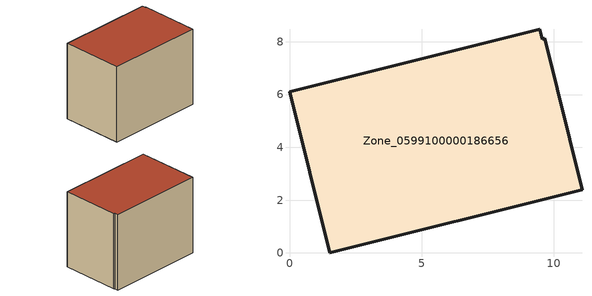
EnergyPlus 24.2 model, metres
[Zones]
Zone_0599100000186656
 floor ground (C_G): 9.48,8.48 9.57,8.1 9.66,8.12 11.08,2.39 1.53,0 0,6.1 z0
 wall outside (C_F): 9.48,8.48 0,6.1 1.53,0 11.08,2.39 9.66,8.12 9.57,8.1 9.48,8.48 z0:7.77
 roof outside (C_R): 9.57,8.1 9.48,8.48 0,6.1 1.53,0 11.08,2.39 9.66,8.12 z7.77
[BUILDING]
Pand.0599100000186656: North Axis=0; Terrain=City; Loads Convergence Tolerance Value=0.04; Temperature Convergence Tolerance Value=0.4; Solar Distribution=FullExterior; Maximum Number of Warmup Days=25; Minimum Number of Warmup Days=1
[Site:Location]
Rotterdam.The.Hague.AP_ZH_NLD Design_Conditions: Latitude=51.96; Longitude=4.45; Time Zone=1; Elevation=-4.5
[SITE:GROUNDTEMPERATURE:BUILDINGSURFACE]
18, 18, 18, 18, 18, 18, 18, 18, 18, 18, 18, 18
[MATERIAL] Thermal Absorptance=0.9; Solar Absorptance=0.7; Visible Absorptance=0.7
Name | Roughness | Thickness | Conductivity | Density | Specific Heat
G.TC.1965-1974 | MediumSmooth | 0.15 | 0.882353 | 540 | 1210
F.TC.1965-1974 | Rough | 0.3 | 0.697674 | 1920 | 840
R.TC.1965-1974 | MediumRough | 0.2 | 0.232558 | 1500 | 1000
[CONSTRUCTION]
C_G: G.TC.1965-1974
C_F: F.TC.1965-1974
C_R: R.TC.1965-1974
[ZONE]
Zone_0599100000186656: Type=1; Multiplier=1; Ceiling Height=Autocalculate; Volume=Autocalculate; Floor Area=autocalculate; Part of Total Floor Area=Yes
[ZONEINFILTRATION:DESIGNFLOWRATE]
Infil_Zone_0599100000186656: Zone or ZoneList or Space or SpaceList=Zone_0599100000186656; Schedule=AlwaysOn; Design Flow Rate Calculation Method=Flow/Area; Flow Rate per Floor Area=0.003; Constant Term Coefficient=1; Temperature Term Coefficient=0; Velocity Term Coefficient=0; Velocity Squared Term Coefficient=0
[HVACTEMPLATE:ZONE:IDEALLOADSAIRSYSTEM]
Zone_0599100000186656: Maximum Heating Supply Air Temperature=50; Minimum Cooling Supply Air Temperature=13; Maximum Heating Supply Air Humidity Ratio=0.0156; Minimum Cooling Supply Air Humidity Ratio=0.0077; Heating Limit=NoLimit; Cooling Limit=NoLimit; Dehumidification Control Type=ConstantSensibleHeatRatio; Cooling Sensible Heat Ratio=0.7; Dehumidification Setpoint=60; Humidification Control Type=None; Humidification Setpoint=30; Outdoor Air Method=None; Outdoor Air Flow Rate per Person=0.00944; Outdoor Air Flow Rate per Zone Floor Area=0; Outdoor Air Flow Rate per Zone=0; Demand Controlled Ventilation Type=None; Outdoor Air Economizer Type=NoEconomizer; Heat Recovery Type=None; Sensible Heat Recovery Effectiveness=0.7; Latent Heat Recovery Effectiveness=0.65
[ZONECONTROL:THERMOSTAT]
ThermostatControl_Zone_0599100000186656: Zone or ZoneList=Zone_0599100000186656; Control Type Schedule=DualSetpointControlType; Control 1=Thermostat_Zone_0599100000186656; Temperature Difference Between Cutout And Setpoint=0
[THERMOSTATSETPOINT:DUALSETPOINT]
Thermostat_Zone_0599100000186656: Heating Setpoint Temperature Schedule=HeatingSetpoint_Zone_0599100000186656; Cooling Setpoint Temperature Schedule=CoolingSetpoint_Zone_0599100000186656
[SCHEDULE:COMPACT]
HeatingSetpoint_Zone_0599100000186656: Through: 12/31, For: AllDays, Until: 24:00, 21
CoolingSetpoint_Zone_0599100000186656: Through: 12/31, For: AllDays, Until: 24:00, 24
DualSetpointControlType: Through: 12/31, For: AllDays, Until: 24:00, 4
AlwaysOn: Through: 12/31, For: AllDays, Until: 24:00, 1
